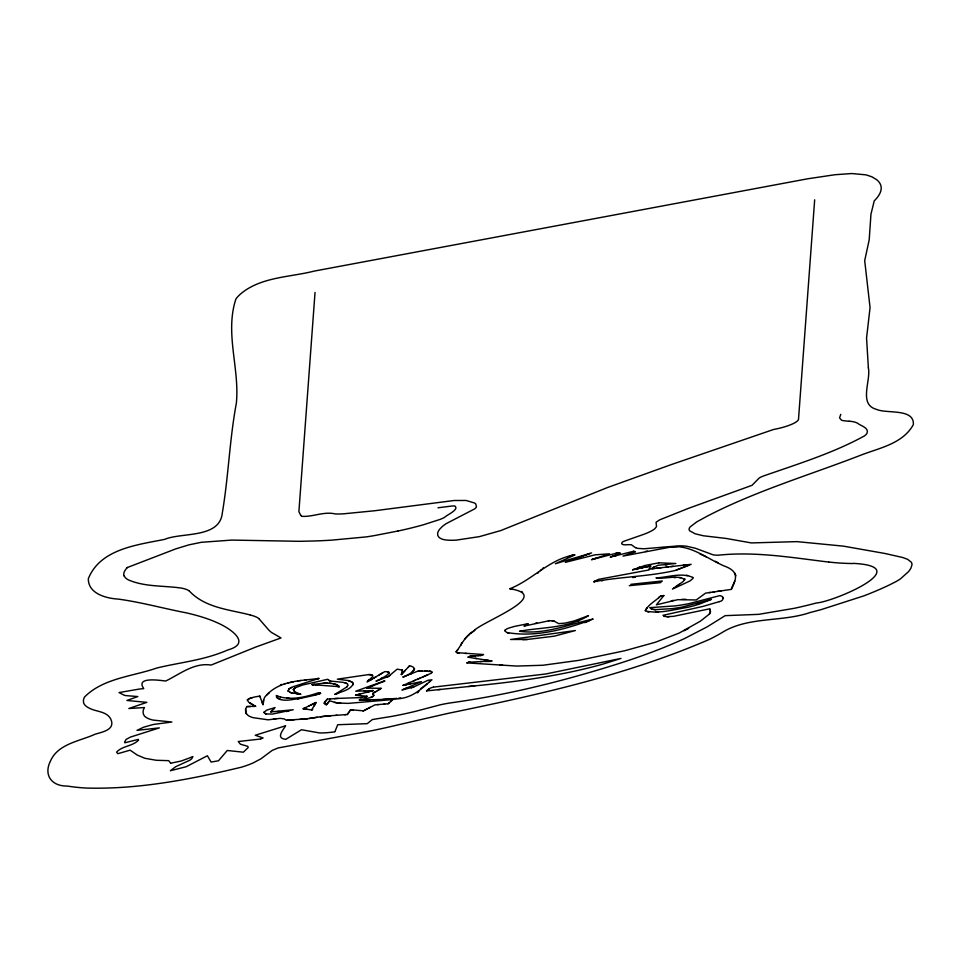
<?xml version="1.0" encoding="UTF-8"?>
<svg xmlns="http://www.w3.org/2000/svg" width="962" height="962" viewBox="0 0 962 962"><rect width="100%" height="100%" fill="white"/><g stroke="black" fill="none" stroke-linecap="round" stroke-linejoin="round"><path stroke-width="1.44" d="M656.349 604.845L677.753 599.675L696.235 599.963L705.567 593.133L731.336 589.381C737.12 577.982 738.66 571.175 723.857 565.848C708.669 559.319 694.384 547.667 677.488 546.656A27.742 6.193 -11.3 0 0 671.139 546.981L622.943 556.108L635.112 551.839L633.693 551.238L610.136 557.154L620.334 553.222L618.554 552.657L591.51 559.692L609.535 553.823L595.069 554.821L565.307 562.361L591.558 552.922L555.339 563.744L574.999 554.918C549.903 558.513 533.008 579.629 509.836 588.768C554.34 595.646 481.012 621.837 473.653 631.072C465.055 635.834 461.604 644.877 456.108 651.899A11.039 2.465 -11.3 0 0 457.046 652.657L483.573 654.545L481.301 655.459L470.129 656.18M417.051 679.449L431.277 673.22L431.794 671.933A18.302 4.088 -11.3 0 0 431.192 671.488L418.446 670.887L403.054 676.971C407.828 675.733 420.875 668.001 409.584 665.788L401.334 674.566L402.429 670.129L397.198 669.155L388.383 676.466L375.962 681.18C378.944 679.869 396.548 671.548 384.752 671.632L367.135 682.022L372.835 676.37L372.727 675.492A18.29 4.076 -11.3 0 0 371.981 675.023L368.723 674.578L337.349 679.16L348.136 680.543L351.948 681.974L353.319 683.754C350.264 690.439 340.993 691.474 334.896 694.396L346.573 687.133L348.003 685.269L347.535 683.862L343.23 682.383L329.918 680.988L327.669 679.292L302.513 685.04L295.19 687.794L293.314 689.465L294.721 691.87L300.865 694.336L290.969 692.688L287.999 690.993L289.009 688.864L293.23 686.676L318.843 678.463C300.637 680.831 279.93 680.531 266.558 695.129A79.04 17.653 -11.3 0 0 264.225 698.111L263.011 704.833L262.217 702.669M361.471 697.546L338.143 698.4A87.241 19.48 -11.3 0 0 334.319 698.64L327.32 699.133L325.397 701.382A107.936 24.098 -11.3 0 0 324.819 702.128L324.218 703.378L326.358 704.881L329.557 700.817L337.494 702.981L348.316 703.378L392.965 699.518M429.87 681.517C418.302 691.858 408.778 700.035 391.438 698.821A238.792 53.307 -11.3 0 1 382.551 699.458L361.904 699.987A103.343 23.076 -11.3 0 0 359.379 699.879C362.626 698.376 376.791 698.532 372.775 693.602A10.594 2.369 -11.3 0 1 373.472 692.989L381.036 688.311L366.883 688.119L384.908 681L383.814 681.433M656.866 604.208L663.84 595.586L663.046 595.67A24.218 5.411 -11.3 0 1 662.445 595.731L660.641 595.923C655.843 600.937 647.799 604.581 645.394 610.966C659.018 614.045 673.689 609.571 687.325 607.407A37.446 8.357 -11.3 0 0 700.36 603.787L711.207 599.398L682.371 607.034A38.492 8.598 -11.3 0 1 672.185 608.621L655.242 609.655L651.863 609.078L649.735 607.647L675.625 605.856A51.996 11.604 -11.3 0 0 688.732 603.703L719.913 595.586C724.687 596.332 723.713 601.094 719.396 601.623M374.158 695.502L372.691 693.71M263.035 703.487L263.095 702.26M315.031 292.436L298.893 511.688L300.685 515.223M814.67 199.819L798.52 419.167A25.036 5.592 -11.3 0 1 773.532 429.497L671.272 464.598L607.395 487.566L500.877 530.543L479.377 536.64L456.361 540.115A32.323 7.215 -11.3 0 1 446.44 540.019C442.724 539.766 436.808 538.023 437.662 533.213A96.344 21.513 -11.3 0 1 439.911 528.968L442.039 526.779A73.617 16.438 -11.3 0 1 446.332 523.568L474.651 508.886A31.626 7.059 -11.3 0 0 476.455 506.866L475.829 504.028A72.799 16.258 -11.3 0 0 474.507 502.982L466.089 500.468L454.076 500.505L374.687 510.75L343.326 513.84A51.695 11.544 -11.3 0 1 335.473 513.973C324.242 511.231 313.828 516.738 302.729 516.39A5.267 1.178 -11.3 0 1 301.864 516.209L301.563 516.065M402.585 671.175L402.176 669.901M270.803 711.916L293.242 709.74L272.45 714.069L266.005 713.96L264.033 712.409L266.606 710.136L275.06 707.563L270.803 711.916L271.332 711.183M467.039 662.89L516.666 666.065L542.881 665.259L579.136 660.317L624.687 650.757L655.519 642.207L679.16 633.08L700.3 621.236L709.331 614.105L710.449 611.712L709.92 608.766L673.508 616.341L666.101 616.726L663.058 615.319L702.789 606.445L719.396 601.623M645.189 610.533L647.017 607.828M353.15 684.74L352.934 682.828M431.986 672.594L431.794 671.933A19.192 4.281 -11.3 0 0 431.192 671.488M250.757 706.457L246.777 706.589L245.587 709.247L245.671 712.71L248.16 715.536A76.948 17.184 -11.3 0 0 253.246 717.7L268.121 719.817L280.098 718.373L283.994 718.842L286.219 720.189L303.487 719.071A70.947 15.837 -11.3 0 0 307.191 718.734L320.466 716.81A42.785 9.548 -11.3 0 1 327.26 715.981A179.016 39.971 -11.3 0 1 330.88 715.716L345.995 714.598M245.599 709.247L246.224 713.732M263.227 701.13L263.444 700.083M246.777 706.589L255.772 706.3C242.46 700.252 247.258 697.991 259.836 696.091L262.422 703.21M710.413 612.373L709.331 614.105M731.348 589.381L731.637 588.239M419.059 690.656L418.566 691.738M460.858 645.261L461.856 642.484M684.824 579.749C678.643 574.398 664.514 579.425 655.964 577.885C667.905 577.416 681.553 572.198 692.772 577.44L692.616 578.739L689.91 580.988L672.45 589.117L683.188 581.505L684.92 578.847M456.108 651.647L457.708 649.819M324.194 703.186L324.23 703.09A55.087 12.302 -11.3 0 1 324.651 702.368M402.284 672.246L401.322 674.566L405.242 670.394M381.036 688.311L379.774 689.513M732.046 587.085L734.679 581.216M312.71 709.054L312.217 710.04L303.186 708.729L305.507 707.599M314.382 705.735L316.017 702.5L303.186 708.729L304.329 708.886M264.273 711.688L264.129 712.746M840.8 414.333L839.537 417.869L841.509 420.178A19.949 4.449 -11.3 0 0 844.371 420.779L849.193 421.32M648.929 569.167L650.757 566.017L645.033 567.219M334.956 731.553L337.71 724.735L367.219 723.664L372.354 719.552L392.352 716.293A97.258 21.717 -11.3 0 0 415.295 711.387L440.392 704.785A34.44 7.684 -11.3 0 1 450.853 702.849L451.948 702.693A195.226 43.579 -11.3 0 0 483.609 697.642C529.725 689.393 575.12 677.416 619.768 663.287A239.827 53.547 -11.3 0 0 685.184 638.239L707.359 626.743L725.144 615.656L758.585 614.357L794.083 608.345A105.279 23.497 -11.3 0 0 816.51 602.946C832.503 602.14 917.411 566.57 853.21 563.371M367.376 681.337L367.893 680.627M349.507 711.291L350.541 709.728L363.552 710.834L374.976 704.833L388.107 703.787L393.29 699.242M344.661 714.694L347.354 714.489L349.855 710.774M347.354 714.501L348.761 712.397M350.36 709.992L351.467 709.812M414.309 669.829L412.193 672.005M388.973 673.496L388.864 671.969M474.747 685.87L426.575 690.896L430.11 688.203A6.962 1.551 -11.3 0 1 433.429 687.121M426.575 690.896L429.184 688.636M247.102 700.035L247.823 699.35M329.269 701.19L326.912 704.196M327.32 699.133L325.397 701.382A93.362 20.839 -11.3 0 0 324.819 702.128M524.699 625.697L528.21 623.641L514.345 626.454A40.608 9.067 -11.3 0 0 511.712 627.248C509.463 627.777 501.875 629.785 506.685 632.443C535.461 637.746 566.173 629.244 593.145 619.047C569.131 624.242 544.384 634.92 519.528 631.24C542.472 627.032 568.109 628.427 588.479 615.644L574.302 620.911L565.019 623.111L558.73 623.653L554.304 621.224L549.53 620.658L524.001 626.106L525.48 625.24M505.29 629.749L505.014 630.94M408.429 667.003L409.584 665.788M346.573 687.133L347.522 686.146M464.586 639.177L465.367 638.383A304.786 68.049 -11.3 0 1 467.821 635.978M658.898 562.83L675.853 563.504L657.864 565.307L648.424 570.057L598.448 579.377L594.251 581.481M540.464 570.598L541.402 569.696M289.009 688.864L288.215 691.329M271.981 710.521L272.775 709.764M368.23 680.266L369.035 679.545M274.014 708.609L273.184 709.379M266.558 695.129L269.156 692.844M468.71 635.173L469.612 634.355M390.776 701.454L391.402 700.901M537.505 573.388L538.552 572.462M388.107 703.787L389.49 702.585M542.364 568.795L543.374 567.893M658.657 597.63L659.667 596.777M427.393 683.573L422.414 687.409M429.04 682.202L431.938 679.797L427.982 680.278L413.732 686.952M470.562 633.537L474.783 630.242M420.526 688.804L421.416 688.119M630.94 584.331L662.313 580.976L660.317 582.695L629.256 585.666M417.292 692.868L418.013 692.303M652.921 567.676L654.064 566.798M673.472 588.311L674.566 587.517M295.19 687.794L293.314 689.465L294.721 691.87M675.721 586.712L676.899 585.906M389.418 675.841L390.416 675.168M678.066 585.124L679.232 584.355M570.165 555.844L573.22 554.894M372.655 678.763L370.442 680.074M375.962 676.815L373.761 678.114M379.268 674.867L382.563 672.919M569.179 556.445L568.121 557.01M377.537 690.788L378.787 690.103M380.964 678.595L383.02 677.476M387.289 677.044L388.383 676.466M364.357 710.413L367.424 708.814M368.145 708.429L370.262 707.311M374.266 692.496L376.022 691.594M684.078 630.735L688.636 628.378M290.103 688.143L291.522 687.409M594.552 581.325L593.65 581.782C620.406 576.755 647.823 576.635 674.578 570.622A28.054 6.265 -11.3 0 0 676.31 570.033A37.398 8.345 -11.3 0 0 677.452 569.624A100.866 22.523 -11.3 0 0 680.314 568.542L691.125 564.321L683.285 565.211M310.293 705.278L316.017 702.5L311.64 709.956M308.682 706.06L309.487 705.663M366.077 696.765L359.908 697.594M650.757 566.017L632.611 569.841L645.081 565.464L658.898 562.83M364.911 697.282L367.231 696.247L355.543 695.225L360.185 693.999M632.611 569.841L633.85 569.288M404.918 688.744L407.058 687.818M420.659 677.909L402.982 685.401L421.428 681.637L401.863 690.067L413.732 686.952M402.862 689.634L403.884 689.189M470.286 656.108L467.736 657.154L491.835 660.978L468.506 662.265M466.859 662.962L469.793 661.724M408.141 683.212L409.896 682.479M413.456 680.976L415.247 680.218M261.003 738.84L263.083 737.962L255.243 735.245L285.594 725.781C283.02 730.35 275.433 738.299 285.774 739.333L301.515 729.737L319.432 732.936A33.706 7.528 -11.3 0 0 327.621 732.659L334.692 731.914M260.63 738.996L238.239 741.534L240.416 744.203L247.571 746.271A24.94 5.568 -11.3 0 1 248.148 747.582L243.35 752.188L227.26 750.492L218.482 760.786L211.087 762.06L207.407 755.747L186.195 766.714L170.346 770.742L175.673 766.702L189.55 760.353A27.237 6.085 -11.3 0 0 191.895 758.513L192.869 756.565A119.456 26.671 -11.3 0 0 189.598 757.9L181.265 761.002L170.635 763.239M372.859 696.512L371.019 697.209M490.74 661.423L485.509 661.495M403.054 676.971L404.004 676.599M410.714 673.941L411.664 673.568M126.539 567.833L175.769 548.881L188.913 544.865L201.262 542.303L231.842 540.079L291.919 541.173A127.946 28.559 -11.3 0 0 300.673 541.293L315.837 540.933A279.413 62.386 -11.3 0 0 331.481 540.163L366.077 536.916A66.811 14.911 -11.3 0 0 374.531 535.569L397.955 531.012M366.883 688.119L372.715 685.822M685.04 566.702L686.868 565.993M687.854 565.608L688.888 565.199M682.563 567.676L684.186 567.039M584.704 622.654L589.273 620.875M612.83 556.108L613.491 555.856M616.029 554.87L616.654 554.641M617.279 554.401L617.893 554.16M580.074 557.058L583.357 555.868M584.992 555.278L589.922 553.511M571.873 560.004L573.508 559.415M576.791 558.237L578.427 557.647M249.17 698.701L250.048 698.388M577.224 621.416L579.016 620.767M411.279 687.878L412.47 687.445M334.896 694.396L338.564 693.097M629.581 553.775L630.314 553.523M631.024 553.27L631.721 553.018M632.419 552.777L634.439 552.068M638.227 567.604L639.862 567.039M318.711 692.652C306.998 696.656 293.013 700.324 280.231 696.921M592.652 559.319L593.782 558.946M594.925 558.573L596.055 558.213M707.467 600.625L711.207 599.398M602.549 580.651L601.839 580.844M251.034 698.075L252.128 697.775M615.247 553.571L616.895 553.114M696.464 603.823L700.096 602.837M318.963 692.748C325.637 693.602 303.138 697.414 301.611 698.268C294.144 698.568 280.134 703.931 276.25 695.502L280.231 696.921M314.839 694.949L316.33 694.552M368.915 691.702L369.973 691.425M366.775 692.267L367.857 691.979M355.543 695.225L373.148 690.596L372.017 690.632M286.616 711.543L288.828 710.978M614.718 556L616.209 555.627M319.288 693.782L320.755 693.41M535.365 623.316L536.964 622.931M433.429 687.121L545.815 673.977L621.031 658.417L603.15 664.045A100.757 22.499 -11.3 0 1 592.46 666.931C551.875 677.296 510.209 682.467 468.602 686.495M284.259 683.874L285.461 683.597M287.818 683.068L288.961 682.804M290.079 682.551L291.185 682.311M280.483 684.716L281.77 684.439M292.292 682.07L293.362 681.83M634.86 569.372L635.99 569.131M637.109 568.891L638.239 568.662M641.63 567.941L642.76 567.7M671.296 600.817L673.568 600.336M645.454 551.466L647.39 551.07M405.627 684.86L406.469 684.679M409.463 684.078L410.63 683.838M402.982 685.401L404.172 685.148M314.225 684.235C322.306 683.561 332.648 681.072 339.382 686.688L312.061 684.643L314.225 684.235M297.571 681.012L298.605 680.831M313.456 717.832L314.105 717.736M312.169 718.049L310.882 718.241A21.934 4.894 -11.3 0 1 308.994 718.518M314.754 717.628L316.029 717.436M297.486 698.989L298.833 698.785M299.675 680.663L300.745 680.507M713.155 592.027L714.622 591.822M721.199 590.86L717.76 591.365M709.126 592.616L710.401 592.436M316.666 717.339L317.304 717.243M273.485 718.963L276.25 718.626M632.635 577.561L635.545 577.188M283.477 710.954L284.908 710.774M437.999 507.78L452.513 505.964A8.297 1.852 -11.3 0 1 455.026 506.072C459.271 509.74 447.077 514.766 444.348 517.484A29.028 6.481 -11.3 0 1 440.223 519.36L423.436 524.771A103.764 23.16 -11.3 0 1 412.001 527.789L410.233 528.234A80.135 17.893 -11.3 0 1 397.955 531.012M654.184 568.506L651.839 568.77L661.255 567.712M656.541 568.241L685.87 564.922M670.839 566.618L673.28 566.341M666.017 567.171L668.422 566.895M305.158 679.942L306.313 679.809M318.855 678.463L315.632 678.811M398.689 698.196L400.685 697.979M277.814 711.603L279.22 711.447M438.167 689.67L440.428 689.429M307.78 718.662L307.191 718.734A66.21 14.779 -11.3 0 1 303.487 719.071L301.659 719.215M594.227 581.709L594.841 581.649M661.652 595.815L663.84 595.586M660.641 595.923L661.447 595.839M596.741 581.469L597.39 581.409M396.861 698.364L393.242 698.677M368.723 674.578L369.624 674.542M377.453 704.641L378.258 704.581M383.922 704.124L384.74 704.064M335.762 715.343L337.001 715.247M289.851 720.021L292.701 719.817M329.641 698.977L330.423 698.917M299.843 719.348L300.745 719.275M656.132 611.928L658.525 611.76M548.496 620.731L549.53 620.658M527.248 639.465L554.16 636.195L575.36 630.555L510.545 639.489L527.248 639.465L522.835 639.658M377.296 699.783L379.04 699.675M293.59 719.756L294.468 719.708M471.669 656.024L472.354 655.988M473.725 655.904L474.422 655.868M475.108 655.819L475.793 655.783M477.861 655.663L478.547 655.615M479.93 655.531L480.615 655.495M373.821 699.987L375.553 699.891M288.095 720.141L287.061 720.177M373.148 690.596L355.712 691.209L384.403 680.94M364.201 690.908L365.307 690.872M255.291 706.312L253.379 706.373M323.1 683.285L327.345 683.236M681.757 599.338L685.93 599.314M421.633 670.839L422.414 670.827M667.46 616.822L669.131 616.786M665.295 564.874L666.931 564.85M480.266 661.567L481.577 661.543M420.045 670.875L418.446 670.887M673.929 577.573L675.877 577.561M424.699 670.791L425.42 670.779M655.88 609.667L653.571 609.511M426.791 670.791L427.429 670.803M679.352 577.597L680.831 577.681M362.662 700.023L364.081 700.108M286.941 698.111L289.358 698.244M465.211 653.438L466.63 653.523M499.915 664.958L502.621 665.139M312.073 684.643L313.636 684.764M315.235 684.884L316.859 685.004M337.614 686.555L339.37 686.688L337.193 684.872A40.981 9.151 -11.3 0 0 332.984 683.717M329.341 683.321L331.229 683.489M352.357 709.884L353.234 709.956M362.758 710.774L363.552 710.846M686.146 575.372L687.71 575.504M340.825 703.282L334.475 702.488M330.615 681.084L328.691 680.362M828.679 562.061C792.015 557.635 755.122 551.238 718.109 555.218A32.035 7.155 -11.3 0 1 713.203 554.858L695.382 548.244L686.483 546.212A49.146 10.967 -11.3 0 0 679.581 545.839L662.265 547.186A95.022 21.212 -11.3 0 1 659.102 547.522L643.818 548.785L637.662 548.364A23.809 5.315 -11.3 0 1 636.772 548.099L635.894 547.739M459.367 653.066L458.044 652.885M370.069 674.554L370.911 674.687M509.836 588.768L512.782 589.129M647.582 611.832L648.821 611.976M387.277 671.668L388.191 671.789M298.761 694.059L296.645 693.758M429.136 670.911L430.315 671.139M306.024 709.138L307.143 709.307M552.176 620.755L552.946 620.875M475.264 658.357L476.779 658.585M484.295 659.788L488.816 660.497M490.331 660.738L491.835 660.978M291.787 692.893L292.664 693.097M279.786 699.254L281.024 699.53M250.336 614.971C229.004 609.499 204.846 607.864 189.033 590.716M457.503 652.777L456.673 652.501M553.643 621.031L554.304 621.224M348.136 680.543L351.948 681.974M290.235 692.46L290.969 692.688M619.66 553.006L618.662 552.693M371.296 674.783L371.993 675.023M345.154 682.804L346.585 683.297M508.742 633.297L507.455 632.804M665.019 616.534L663.527 615.824M265.308 713.708L266.005 713.96M319.095 692.796L320.238 693.229M651.863 609.078L650.901 608.609M633.693 551.238L635.112 551.839M700.011 553.98L706.228 556.89M277.85 698.496L278.727 698.905M715.319 561.303L718.241 562.794M251.876 704.04L253.547 704.99M251.335 703.727L249.771 702.777M521.296 591.462L522.619 592.255M326.142 704.725L325.926 704.569A92.208 20.587 -11.3 0 0 325.288 704.184M259.103 618.903L268.807 630.062A227.032 50.685 -11.3 0 0 271.681 632.575L280.988 637.95L255.82 647.029L211.159 665.055C194.047 662.421 180.11 674.037 165.692 681.036C159.993 680.374 135.077 676.43 143.747 688.612A47.751 10.666 -11.3 0 1 141.787 688.816L140.524 688.936A28.908 6.457 -11.3 0 0 139.406 689.045L119.023 692.568L124.218 695.225A27.862 6.217 -11.3 0 0 125.962 695.61L137.819 696.56L126.9 700.48L146.849 702.344L128.824 708.525L144.492 707.539C142.063 710.822 142.629 715.908 146.585 717.7A81.842 18.266 -11.3 0 0 153.006 720.081L171.897 722.029L153.379 724.458L143.759 727.152L137.001 730.362L159.367 727.885L130.483 737.06L126.082 739.429L124.591 742.135L124.904 742.772L138.263 739.393L138.492 740.151C132.756 746.32 122.21 745.815 116.582 752.128L117.857 753.679L130.135 750.168L137.181 755.026L144.781 758.26L156.205 760.269L168.759 760.665L170.551 763.106M277.164 698.015L276.334 696.873M722.715 597.174L723.412 598.22M734.764 573.039L735.978 575.781M259.836 696.091L260.233 697.197M709.956 609.451L710.449 612.036M692.772 577.44L692.88 578.066M414.49 668.518L414.526 669.155M681.048 568.265A112.698 25.156 -11.3 0 1 677.464 569.624A39.839 8.899 -11.3 0 1 676.322 570.033M320.454 716.822A42.4 9.464 -11.3 0 1 327.26 715.981A181.517 40.524 -11.3 0 1 330.88 715.716M427.801 674.795A343.59 76.707 -11.3 0 1 422.45 677.128M391.438 698.821A244.216 54.521 -11.3 0 1 382.551 699.458M370.358 700.192A15.055 3.367 -11.3 0 1 368.47 700.252L366.642 700.228A56.085 12.518 -11.3 0 1 364.742 700.132M359.379 699.879A101.106 22.571 -11.3 0 1 361.904 699.987M372.763 693.602A10.39 2.321 -11.3 0 1 373.472 692.989A9.668 2.164 -11.3 0 1 374.062 692.616M366.895 696.404A23.341 5.207 -11.3 0 1 366.402 696.62M334.319 698.64A87.013 19.42 -11.3 0 1 338.143 698.4M849.025 421.224A33.225 7.419 -11.3 0 1 855.362 422.294L856.132 422.558A71.897 16.053 -11.3 0 1 857.479 423.184C860.93 426.022 869.215 427.681 866.99 433.309A45.262 10.101 -11.3 0 1 864.477 435.894C832.815 453.27 797.787 463.997 763.78 475.889A17.148 3.824 -11.3 0 0 759.21 478.006L752.031 485.317L688.816 508.213L659.8 519.793L656.072 522.234L656.529 526.539L654.942 528.643A34.62 7.732 -11.3 0 1 643.458 534.451L623.629 541.365A11.652 2.597 -11.3 0 0 622.029 542.484L621.644 543.566A17.16 3.836 -11.3 0 0 622.558 544.384L623.689 544.732A7.528 1.683 -11.3 0 0 627.585 544.672L631.288 544.708L633.982 546.608A39.959 8.923 -11.3 0 0 635.738 547.715M124.05 575.889A97.39 21.741 -11.3 0 1 127.465 567.46M124.182 575.865A102.501 22.884 -11.3 0 0 128.247 579.833C144.889 587.073 163.612 585.509 181.241 588.071A70.647 15.777 -11.3 0 1 188.997 590.728M250.204 615.019A94.817 21.164 -11.3 0 1 259.271 618.867M671.139 546.981A27.802 6.205 -11.3 0 1 677.488 546.656M301.443 516.005A51.888 11.58 -11.3 0 1 300.709 515.223M852.861 563.552A184.692 41.234 -11.3 0 1 828.787 562.024M868.373 367.869C871.031 380.868 858.296 404.437 876.394 409.343C886.639 414.021 914.333 408.008 913.371 424.555C902.621 444.384 877.657 448.268 858.573 456.048C812.493 473.761 765.043 488.275 720.43 509.571A463.059 103.379 -11.3 0 0 707.491 516.029L696.813 521.849L690.247 526.839A42.124 9.404 -11.3 0 0 689.73 530.844L695.189 533.802L703.354 535.774L726.057 538.431L751.346 542.929L796.957 541.63L843.337 546.127L884.98 553.487L902.801 557.527L907.647 559.343L911.447 562.313L912.06 564.478L910.99 567.965A167.592 37.41 -11.3 0 1 908.465 571.681L900.552 578.787A76.852 17.16 -11.3 0 1 895.574 581.818L889.862 584.728A213.119 47.583 -11.3 0 1 883.296 587.782L880.903 588.852A182.696 40.789 -11.3 0 1 863.852 595.875L821.199 609.607A179.882 40.163 -11.3 0 1 810.329 612.457C782.238 622.137 749.711 616.534 723.785 631.505A153.451 34.259 -11.3 0 1 717.219 635.329A176.383 39.382 -11.3 0 1 709.439 639.369C626.37 675.384 537.505 694.937 449.17 713.143A971.271 216.835 -11.3 0 0 422.065 719.336L386.676 727.525A210.185 46.922 -11.3 0 1 372.739 730.519L278.018 747.967L272.138 750.444L261.003 758.753L253.295 762.866A40.404 9.019 -11.3 0 1 241.51 767.171C190.729 779.304 138.54 789.561 86.111 788.046A175.866 39.262 -11.3 0 1 67.4 786.05C51.671 786.375 43.41 775.119 50.397 761.195C57.804 743.758 79.762 741.221 95.154 734.198C102.573 731.95 115.933 729.701 110.642 718.83C106.397 711.002 95.875 711.94 88.877 707.948A109.452 24.435 -11.3 0 1 85.113 705.266A106.578 23.797 -11.3 0 1 83.598 702.705L83.405 700.637A126.647 28.271 -11.3 0 1 84.632 696.921C103.271 678.126 132.84 676.394 156.938 667.989C177.297 663.034 198.34 660.786 218.17 653.727A57.071 12.746 -11.3 0 0 227.862 649.951C253.15 642.881 228.535 627.489 216.967 622.63A401.382 89.61 -11.3 0 0 210.45 619.913A483.922 108.033 -11.3 0 0 186.231 612.83C163.54 608.465 141.222 602.248 118.302 599.098C106.241 598.412 88.191 593.734 88.312 578.763C100.168 548.881 137.241 544.913 164.646 539.369C181.806 532.094 219.961 538.756 222.354 512.758C228.499 476.394 229.569 439.442 236.363 403.138C239.742 368.494 224.711 333.237 235.834 299.194A121.946 27.225 -11.3 0 1 246.861 289.321C266.943 276.755 291.871 276.767 314.237 271.092L807.695 178.788L835.016 174.723L851.767 173.545L866.04 174.856L871.909 176.792L876.731 179.75A182.347 40.705 -11.3 0 1 874.23 200.89L870.959 214.225L869.191 239.875L864.694 260.654L870.057 307.612L866.558 338.035L868.373 367.869"/></g></svg>
